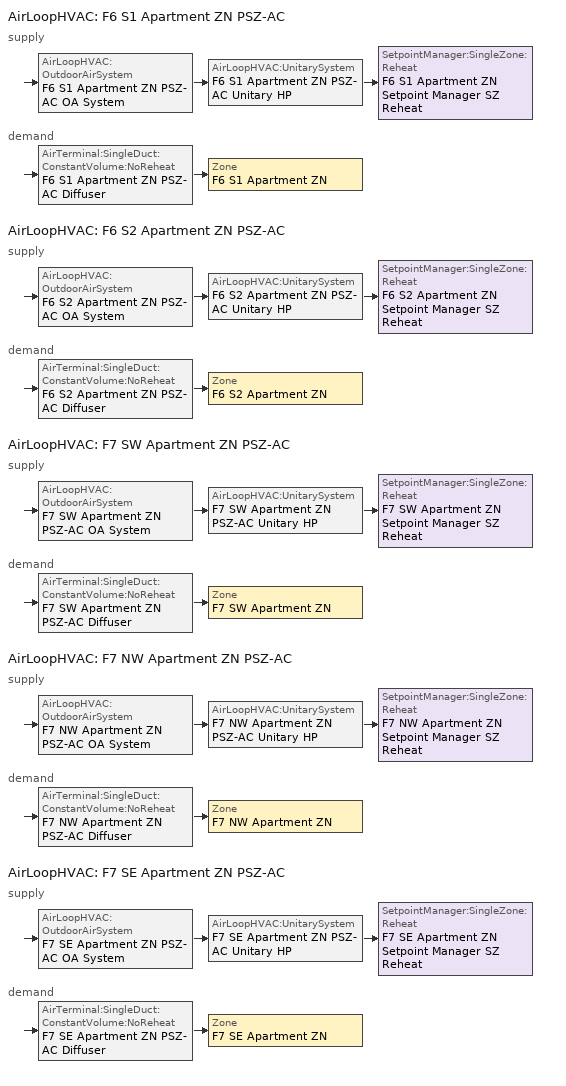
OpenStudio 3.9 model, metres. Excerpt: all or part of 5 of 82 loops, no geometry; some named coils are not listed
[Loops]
AirLoopHVAC 'F6 S1 Apartment ZN PSZ-AC'
 supply: AirLoopHVAC:OutdoorAirSystem 'F6 S1 Apartment ZN PSZ-AC OA System' > AirLoopHVAC:UnitarySystem 'F6 S1 Apartment ZN PSZ-AC Unitary HP' > SetpointManager:SingleZone:Reheat 'F6 S1 Apartment ZN Setpoint Manager SZ Reheat'
 demand: AirTerminal:SingleDuct:ConstantVolume:NoReheat 'F6 S1 Apartment ZN PSZ-AC Diffuser' > Zone 'F6 S1 Apartment ZN'
AirLoopHVAC 'F6 S2 Apartment ZN PSZ-AC'
 supply: AirLoopHVAC:OutdoorAirSystem 'F6 S2 Apartment ZN PSZ-AC OA System' > AirLoopHVAC:UnitarySystem 'F6 S2 Apartment ZN PSZ-AC Unitary HP' > SetpointManager:SingleZone:Reheat 'F6 S2 Apartment ZN Setpoint Manager SZ Reheat'
 demand: AirTerminal:SingleDuct:ConstantVolume:NoReheat 'F6 S2 Apartment ZN PSZ-AC Diffuser' > Zone 'F6 S2 Apartment ZN'
AirLoopHVAC 'F7 SW Apartment ZN PSZ-AC'
 supply: AirLoopHVAC:OutdoorAirSystem 'F7 SW Apartment ZN PSZ-AC OA System' > AirLoopHVAC:UnitarySystem 'F7 SW Apartment ZN PSZ-AC Unitary HP' > SetpointManager:SingleZone:Reheat 'F7 SW Apartment ZN Setpoint Manager SZ Reheat'
 demand: AirTerminal:SingleDuct:ConstantVolume:NoReheat 'F7 SW Apartment ZN PSZ-AC Diffuser' > Zone 'F7 SW Apartment ZN'
AirLoopHVAC 'F7 NW Apartment ZN PSZ-AC'
 supply: AirLoopHVAC:OutdoorAirSystem 'F7 NW Apartment ZN PSZ-AC OA System' > AirLoopHVAC:UnitarySystem 'F7 NW Apartment ZN PSZ-AC Unitary HP' > SetpointManager:SingleZone:Reheat 'F7 NW Apartment ZN Setpoint Manager SZ Reheat'
 demand: AirTerminal:SingleDuct:ConstantVolume:NoReheat 'F7 NW Apartment ZN PSZ-AC Diffuser' > Zone 'F7 NW Apartment ZN'
AirLoopHVAC 'F7 SE Apartment ZN PSZ-AC'
 supply: AirLoopHVAC:OutdoorAirSystem 'F7 SE Apartment ZN PSZ-AC OA System' > AirLoopHVAC:UnitarySystem 'F7 SE Apartment ZN PSZ-AC Unitary HP' > SetpointManager:SingleZone:Reheat 'F7 SE Apartment ZN Setpoint Manager SZ Reheat'
 demand: AirTerminal:SingleDuct:ConstantVolume:NoReheat 'F7 SE Apartment ZN PSZ-AC Diffuser' > Zone 'F7 SE Apartment ZN'
[Sizing:Zone] Zone Cooling Design Supply Air Temperature Input Method=SupplyAirTemperature; Zone Cooling Design Supply Air Temperature {C}=12.7778; Zone Cooling Design Supply Air Temperature Difference {deltaC}=11.11; Zone Heating Design Supply Air Temperature Input Method=SupplyAirTemperature; Zone Heating Design Supply Air Temperature {C}=50; Zone Heating Design Supply Air Temperature Difference {deltaC}=11.11; Zone Cooling Design Supply Air Humidity Ratio {kg-H2O/kg-air}=0.0085; Zone Heating Design Supply Air Humidity Ratio {kg-H2O/kg-air}=0.008; Cooling Design Air Flow Method=DesignDay; Heating Design Air Flow Method=DesignDay; Heating Maximum Air Flow Fraction=1; Account for Dedicated Outdoor Air System=No; Dedicated Outdoor Air System Control Strategy=NeutralSupplyAir; Dedicated Outdoor Air Low Setpoint Temperature for Design {C}=autosize; Dedicated Outdoor Air High Setpoint Temperature for Design {C}=autosize; Zone Load Sizing Method=Sensible Load Only No Latent Load; Zone Latent Cooling Design Supply Air Humidity Ratio Input Method=HumidityRatioDifference; Zone Cooling Design Supply Air Humidity Ratio Difference {kgWater/kgDryAir}=0.005; Zone Latent Heating Design Supply Air Humidity Ratio Input Method=HumidityRatioDifference; Zone Humidification Design Supply Air Humidity Ratio Difference {kgWater/kgDryAir}=0.005; Sizing Option=Coincident
F6 S1 Apartment ZN; F6 S2 Apartment ZN; F7 NW Apartment ZN; F7 SE Apartment ZN; F7 SW Apartment ZN
[Zone equipment]
F6 S1 Apartment ZN: F6 S1 Apartment ZN PSZ-AC Diffuser, F6 S1 Apartment ZN ERV
F6 S2 Apartment ZN: F6 S2 Apartment ZN PSZ-AC Diffuser, F6 S2 Apartment ZN ERV
F7 NW Apartment ZN: F7 NW Apartment ZN PSZ-AC Diffuser, F7 NW Apartment ZN ERV
F7 SE Apartment ZN: F7 SE Apartment ZN PSZ-AC Diffuser, F7 SE Apartment ZN ERV
F7 SW Apartment ZN: F7 SW Apartment ZN PSZ-AC Diffuser, F7 SW Apartment ZN ERV
[AirLoopHVAC] Availability Schedule=Always On; Design Supply Air Flow Rate {m3/s}=autosize; Design Return Air Flow Fraction of Supply Air Flow=1
F6 S1 Apartment ZN PSZ-AC; F6 S2 Apartment ZN PSZ-AC; F7 SW Apartment ZN PSZ-AC; F7 NW Apartment ZN PSZ-AC; F7 SE Apartment ZN PSZ-AC
[Sizing:System] Type of Load to Size On=Sensible; Design Outdoor Air Flow Rate {m3/s}=Autosize; Central Heating Maximum System Air Flow Ratio=1; Preheat Design Temperature {C}=7.22222; Preheat Design Humidity Ratio {kg-H2O/kg-Air}=0.008; Precool Design Temperature {C}=12.7778; Precool Design Humidity Ratio {kg-H2O/kg-Air}=0.008; Central Cooling Design Supply Air Temperature {C}=12.7778; Central Heating Design Supply Air Temperature {C}=50; Sizing Option=Coincident; 100% Outdoor Air in Cooling=No; 100% Outdoor Air in Heating=No; Central Cooling Design Supply Air Humidity Ratio {kg-H2O/kg-Air}=0.0085; Central Heating Design Supply Air Humidity Ratio {kg-H2O/kg-Air}=0.008; Cooling Design Air Flow Method=DesignDay; Heating Design Air Flow Method=DesignDay; System Outdoor Air Method=ZoneSum; Zone Maximum Outdoor Air Fraction=1; Cooling Supply Air Flow Rate Per Floor Area {m3/s-m2}=0.00996765; Cooling Fraction of Autosized Cooling Supply Air Flow Rate=1; Cooling Supply Air Flow Rate Per Unit Cooling Capacity {m3/s-W}=3.94755e-05; Heating Supply Air Flow Rate Per Floor Area {m3/s-m2}=0.00996765; Heating Fraction of Autosized Heating Supply Air Flow Rate=1; Heating Fraction of Autosized Cooling Supply Air Flow Rate=1; Heating Supply Air Flow Rate Per Unit Heating Capacity {m3/s-W}=3.15882e-05; Cooling Design Capacity Method=CoolingDesignCapacity; Cooling Design Capacity {W}=autosize; Cooling Design Capacity Per Floor Area {W/m2}=234.7; Fraction of Autosized Cooling Design Capacity=1; Heating Design Capacity Method=HeatingDesignCapacity; Heating Design Capacity {W}=autosize; Heating Design Capacity Per Floor Area {W/m2}=157; Fraction of Autosized Heating Design Capacity=1; Central Cooling Capacity Control Method=OnOff; Occupant Diversity=autosize
F6 S1 Apartment ZN PSZ-AC; F6 S2 Apartment ZN PSZ-AC; F7 SW Apartment ZN PSZ-AC; F7 NW Apartment ZN PSZ-AC; F7 SE Apartment ZN PSZ-AC
[SetpointManager:SingleZone:Reheat] Minimum Supply Air Temperature {C}=12.7778; Maximum Supply Air Temperature {C}=50
Name | Control Zone | Setpoint Node or NodeList
F6 S1 Apartment ZN Setpoint Manager SZ Reheat | F6 S1 Apartment ZN | F6 S1 Apartment ZN PSZ-AC Supply Outlet Node
F6 S2 Apartment ZN Setpoint Manager SZ Reheat | F6 S2 Apartment ZN | F6 S2 Apartment ZN PSZ-AC Supply Outlet Node
F7 SW Apartment ZN Setpoint Manager SZ Reheat | F7 SW Apartment ZN | F7 SW Apartment ZN PSZ-AC Supply Outlet Node
F7 NW Apartment ZN Setpoint Manager SZ Reheat | F7 NW Apartment ZN | F7 NW Apartment ZN PSZ-AC Supply Outlet Node
F7 SE Apartment ZN Setpoint Manager SZ Reheat | F7 SE Apartment ZN | F7 SE Apartment ZN PSZ-AC Supply Outlet Node
[Coil:Heating:Electric] Availability Schedule=Always On Discrete; Efficiency=1
F6 S1 Apartment ZN PSZ-AC Electric Backup Htg Coil; F6 S2 Apartment ZN PSZ-AC Electric Backup Htg Coil; F7 SW Apartment ZN PSZ-AC Electric Backup Htg Coil; F7 NW Apartment ZN PSZ-AC Electric Backup Htg Coil; F7 SE Apartment ZN PSZ-AC Electric Backup Htg Coil
[Fan:OnOff] Availability Schedule=Always On Discrete; Maximum Flow Rate {m3/s}=autosize; Motor In Airstream Fraction=1
Name | Fan Total Efficiency | Pressure Rise {Pa} | Motor Efficiency | Fan Power Ratio Function of Speed Ratio Curve | Fan Efficiency Ratio Function of Speed Ratio Curve
F6 S1 Apartment ZN PSZ-AC Fan | 0.53625 | 622.722 | 0.825 | Fan On Off Power Curve 45 | Fan On Off Efficiency Curve 45
F6 S2 Apartment ZN PSZ-AC Fan | 0.53625 | 622.722 | 0.825 | Fan On Off Power Curve 46 | Fan On Off Efficiency Curve 46
F7 SW Apartment ZN PSZ-AC Fan | 0.53625 | 622.722 | 0.825 | Fan On Off Power Curve 47 | Fan On Off Efficiency Curve 47
F7 NW Apartment ZN PSZ-AC Fan | 0.53625 | 622.722 | 0.825 | Fan On Off Power Curve 48 | Fan On Off Efficiency Curve 48
F7 SE Apartment ZN PSZ-AC Fan | 0.53625 | 622.722 | 0.825 | Fan On Off Power Curve 49 | Fan On Off Efficiency Curve 49
F7 NW Apartment ZN ERV Supply Fan | 0.303158 | 270.648 | 0.48 | Fan On Off Power Curve 171 | Fan On Off Efficiency Curve 171
F7 NW Apartment ZN ERV Exhaust Fan | 0.303158 | 270.648 | 0.48 | Fan On Off Power Curve 172 | Fan On Off Efficiency Curve 172
F7 SE Apartment ZN ERV Supply Fan | 0.303158 | 270.648 | 0.48 | Fan On Off Power Curve 192 | Fan On Off Efficiency Curve 192
F7 SE Apartment ZN ERV Exhaust Fan | 0.303158 | 270.648 | 0.48 | Fan On Off Power Curve 193 | Fan On Off Efficiency Curve 193
F6 S1 Apartment ZN ERV Supply Fan | 0.303158 | 270.648 | 0.48 | Fan On Off Power Curve 205 | Fan On Off Efficiency Curve 205
F6 S1 Apartment ZN ERV Exhaust Fan | 0.303158 | 270.648 | 0.48 | Fan On Off Power Curve 206 | Fan On Off Efficiency Curve 206
F7 SW Apartment ZN ERV Supply Fan | 0.303158 | 270.648 | 0.48 | Fan On Off Power Curve 209 | Fan On Off Efficiency Curve 209
F7 SW Apartment ZN ERV Exhaust Fan | 0.303158 | 270.648 | 0.48 | Fan On Off Power Curve 210 | Fan On Off Efficiency Curve 210
F6 S2 Apartment ZN ERV Supply Fan | 0.303158 | 270.648 | 0.48 | Fan On Off Power Curve 213 | Fan On Off Efficiency Curve 213
F6 S2 Apartment ZN ERV Exhaust Fan | 0.303158 | 270.648 | 0.48 | Fan On Off Power Curve 214 | Fan On Off Efficiency Curve 214
[AirLoopHVAC:UnitarySystem] Control Type=Load; Dehumidification Control Type=None; Availability Schedule=Always On; Fan Placement=BlowThrough; Supply Air Fan Operating Mode Schedule=Always Off Discrete; DX Heating Coil Sizing Ratio=1; Use DOAS DX Cooling Coil=No; DOAS DX Cooling Coil Leaving Minimum Air Temperature {C}=2; Latent Load Control=SensibleOnlyLoadControl; Supply Air Flow Rate Method During Cooling Operation=SupplyAirFlowRate; Supply Air Flow Rate During Cooling Operation {m3/s}=Autosize; Supply Air Flow Rate Method During Heating Operation=SupplyAirFlowRate; Supply Air Flow Rate During Heating Operation {m3/s}=Autosize; Supply Air Flow Rate Method When No Cooling or Heating is Required=SupplyAirFlowRate; Supply Air Flow Rate When No Cooling or Heating is Required {m3/s}=Autosize; No Load Supply Air Flow Rate Control Set To Low Speed=Yes; Maximum Supply Air Temperature {C}=50; Maximum Outdoor Dry-Bulb Temperature for Supplemental Heater Operation {C}=4.44444; Ancilliary On-Cycle Electric Power {W}=0; Ancilliary Off-Cycle Electric Power {W}=0
Name | Controlling Zone or Thermostat Location | Supply Fan | Heating Coil | Cooling Coil | Supplemental Heating Coil
F6 S1 Apartment ZN PSZ-AC Unitary HP | F6 S1 Apartment ZN | F6 S1 Apartment ZN PSZ-AC Fan | F6 S1 Apartment ZN PSZ-AC Water-to-Air HP Htg Coil 12 Clg kBtu/hr 4.3COPH | F6 S1 Apartment ZN PSZ-AC Water-to-Air HP Clg Coil 12kBtu/hr 12.2EER | F6 S1 Apartment ZN PSZ-AC Electric Backup Htg Coil
F6 S2 Apartment ZN PSZ-AC Unitary HP | F6 S2 Apartment ZN | F6 S2 Apartment ZN PSZ-AC Fan | F6 S2 Apartment ZN PSZ-AC Water-to-Air HP Htg Coil 12 Clg kBtu/hr 4.3COPH | F6 S2 Apartment ZN PSZ-AC Water-to-Air HP Clg Coil 12kBtu/hr 12.2EER | F6 S2 Apartment ZN PSZ-AC Electric Backup Htg Coil
F7 SW Apartment ZN PSZ-AC Unitary HP | F7 SW Apartment ZN | F7 SW Apartment ZN PSZ-AC Fan | F7 SW Apartment ZN PSZ-AC Water-to-Air HP Htg Coil 17 Clg kBtu/hr 4.3COPH | F7 SW Apartment ZN PSZ-AC Water-to-Air HP Clg Coil 17kBtu/hr 12.2EER | F7 SW Apartment ZN PSZ-AC Electric Backup Htg Coil
F7 NW Apartment ZN PSZ-AC Unitary HP | F7 NW Apartment ZN | F7 NW Apartment ZN PSZ-AC Fan | F7 NW Apartment ZN PSZ-AC Water-to-Air HP Htg Coil 16 Clg kBtu/hr 4.3COPH | F7 NW Apartment ZN PSZ-AC Water-to-Air HP Clg Coil 16kBtu/hr 12.2EER | F7 NW Apartment ZN PSZ-AC Electric Backup Htg Coil
F7 SE Apartment ZN PSZ-AC Unitary HP | F7 SE Apartment ZN | F7 SE Apartment ZN PSZ-AC Fan | F7 SE Apartment ZN PSZ-AC Water-to-Air HP Htg Coil 15 Clg kBtu/hr 4.3COPH | F7 SE Apartment ZN PSZ-AC Water-to-Air HP Clg Coil 15kBtu/hr 12.2EER | F7 SE Apartment ZN PSZ-AC Electric Backup Htg Coil
[Controller:OutdoorAir] Minimum Outdoor Air Flow Rate {m3/s}=autosize; Maximum Outdoor Air Flow Rate {m3/s}=Autosize; Economizer Control Type=NoEconomizer; Economizer Control Action Type=ModulateFlow; Economizer Maximum Limit Dry-Bulb Temperature {C}=28; Economizer Maximum Limit Enthalpy {J/kg}=64000; Lockout Type=LockoutWithHeating; Minimum Limit Type=FixedMinimum; Minimum Outdoor Air Schedule=Always Off Discrete; High Humidity Control=No; High Humidity Outdoor Air Flow Ratio=1; Control High Indoor Humidity Based on Outdoor Humidity Ratio=Yes; Heat Recovery Bypass Control Type=BypassWhenOAFlowGreaterThanMinimum; Economizer Operation Staging=InterlockedWithMechanicalCooling
Name | Controller Mechanical Ventilation
F6 S1 Apartment ZN PSZ-AC OA System Controller | Controller Mechanical Ventilation 46
F6 S2 Apartment ZN PSZ-AC OA System Controller | Controller Mechanical Ventilation 47
F7 SW Apartment ZN PSZ-AC OA System Controller | Controller Mechanical Ventilation 48
F7 NW Apartment ZN PSZ-AC OA System Controller | Controller Mechanical Ventilation 49
F7 SE Apartment ZN PSZ-AC OA System Controller | Controller Mechanical Ventilation 50
[Controller:MechanicalVentilation] Availability Schedule=Always On Discrete
Controller Mechanical Ventilation 46; Controller Mechanical Ventilation 47; Controller Mechanical Ventilation 48; Controller Mechanical Ventilation 49; Controller Mechanical Ventilation 50
[AirLoopHVAC:OutdoorAirSystem]
Name | Controller
F6 S1 Apartment ZN PSZ-AC OA System | F6 S1 Apartment ZN PSZ-AC OA System Controller
F6 S2 Apartment ZN PSZ-AC OA System | F6 S2 Apartment ZN PSZ-AC OA System Controller
F7 SW Apartment ZN PSZ-AC OA System | F7 SW Apartment ZN PSZ-AC OA System Controller
F7 NW Apartment ZN PSZ-AC OA System | F7 NW Apartment ZN PSZ-AC OA System Controller
F7 SE Apartment ZN PSZ-AC OA System | F7 SE Apartment ZN PSZ-AC OA System Controller
[AirTerminal:SingleDuct:ConstantVolume:NoReheat] Availability Schedule=Always On Discrete; Maximum Air Flow Rate {m3/s}=AutoSize
F6 S1 Apartment ZN PSZ-AC Diffuser; F6 S2 Apartment ZN PSZ-AC Diffuser; F7 SW Apartment ZN PSZ-AC Diffuser; F7 NW Apartment ZN PSZ-AC Diffuser; F7 SE Apartment ZN PSZ-AC Diffuser
[HeatExchanger:AirToAir:SensibleAndLatent] Availability Schedule=Always On - No Design Day; Nominal Supply Air Flow Rate {m3/s}=autosize; Sensible Effectiveness at 100% Heating Air Flow=0.666088; Latent Effectiveness at 100% Heating Air Flow=0.451; Sensible Effectiveness at 100% Cooling Air Flow=0.661335; Latent Effectiveness at 100% Cooling Air Flow=0.406735; Nominal Electric Power {W}=0; Supply Air Outlet Temperature Control=No; Heat Exchanger Type=Rotary; Frost Control Type=ExhaustOnly; Threshold Temperature {C}=-23.3; Initial Defrost Time Fraction=0.167; Rate of Defrost Time Fraction Increase {1/K}=1.44; Economizer Lockout=No
Name | Sensible Effectiveness of Heating Air Flow Curve | Latent Effectiveness of Heating Air Flow Curve | Sensible Effectiveness of Cooling Air Flow Curve | Latent Effectiveness of Cooling Air Flow Curve
F7 NW Apartment ZN ERV HX | F7 NW Apartment ZN ERV HX_SensHeatEff 1 | F7 NW Apartment ZN ERV HX_LatHeatEff 1 | F7 NW Apartment ZN ERV HX_SensCoolEff 1 | F7 NW Apartment ZN ERV HX_LatCoolEff 1
F7 SE Apartment ZN ERV HX | F7 SE Apartment ZN ERV HX_SensHeatEff 1 | F7 SE Apartment ZN ERV HX_LatHeatEff 1 | F7 SE Apartment ZN ERV HX_SensCoolEff 1 | F7 SE Apartment ZN ERV HX_LatCoolEff 1
F6 S1 Apartment ZN ERV HX | F6 S1 Apartment ZN ERV HX_SensHeatEff 1 | F6 S1 Apartment ZN ERV HX_LatHeatEff 1 | F6 S1 Apartment ZN ERV HX_SensCoolEff 1 | F6 S1 Apartment ZN ERV HX_LatCoolEff 1
F7 SW Apartment ZN ERV HX | F7 SW Apartment ZN ERV HX_SensHeatEff 1 | F7 SW Apartment ZN ERV HX_LatHeatEff 1 | F7 SW Apartment ZN ERV HX_SensCoolEff 1 | F7 SW Apartment ZN ERV HX_LatCoolEff 1
F6 S2 Apartment ZN ERV HX | F6 S2 Apartment ZN ERV HX_SensHeatEff 1 | F6 S2 Apartment ZN ERV HX_LatHeatEff 1 | F6 S2 Apartment ZN ERV HX_SensCoolEff 1 | F6 S2 Apartment ZN ERV HX_LatCoolEff 1
[ZoneHVAC:EnergyRecoveryVentilator:Controller] Exhaust Air Temperature Limit=NoExhaustAirTemperatureLimit; Exhaust Air Enthalpy Limit=NoExhaustAirEnthalpyLimit; High Humidity Control Flag=No; High Humidity Outdoor Air Flow Ratio=1; Control High Indoor Humidity Based on Outdoor Humidity Ratio=No
F7 NW Apartment ZN ERV Controller; F7 SE Apartment ZN ERV Controller; F6 S1 Apartment ZN ERV Controller; F7 SW Apartment ZN ERV Controller; F6 S2 Apartment ZN ERV Controller
[ZoneHVAC:EnergyRecoveryVentilator] Availability Schedule=Always On Discrete; Supply Air Flow Rate {m3/s}=autosize; Exhaust Air Flow Rate {m3/s}=autosize; Ventilation Rate per Unit Floor Area {m3/s-m2}=0.000294102; Ventilation Rate per Occupant {m3/s-person}=0
Name | Heat Exchanger | Supply Air Fan | Exhaust Air Fan | Controller
F7 NW Apartment ZN ERV | F7 NW Apartment ZN ERV HX | F7 NW Apartment ZN ERV Supply Fan | F7 NW Apartment ZN ERV Exhaust Fan | F7 NW Apartment ZN ERV Controller
F7 SE Apartment ZN ERV | F7 SE Apartment ZN ERV HX | F7 SE Apartment ZN ERV Supply Fan | F7 SE Apartment ZN ERV Exhaust Fan | F7 SE Apartment ZN ERV Controller
F6 S1 Apartment ZN ERV | F6 S1 Apartment ZN ERV HX | F6 S1 Apartment ZN ERV Supply Fan | F6 S1 Apartment ZN ERV Exhaust Fan | F6 S1 Apartment ZN ERV Controller
F7 SW Apartment ZN ERV | F7 SW Apartment ZN ERV HX | F7 SW Apartment ZN ERV Supply Fan | F7 SW Apartment ZN ERV Exhaust Fan | F7 SW Apartment ZN ERV Controller
F6 S2 Apartment ZN ERV | F6 S2 Apartment ZN ERV HX | F6 S2 Apartment ZN ERV Supply Fan | F6 S2 Apartment ZN ERV Exhaust Fan | F6 S2 Apartment ZN ERV Controller
[Schedule:Constant]
Name | Value
Always On Discrete | 1
Always Off Discrete | 0
[Schedule:Ruleset]
Name | Default Day Schedule | Summer Design Day Schedule | Winter Design Day Schedule
Always On | Always On Default
Always On - No Design Day | Always On - No Design Day Default | Always On - No Design Day Summer Design Day | Always On - No Design Day Winter Design Day
[Schedule:Day]
Always On Default; Always On - No Design Day Default: No, 24, 0, 1
Always On - No Design Day Winter Design Day; Always On - No Design Day Summer Design Day: No, 24, 0, 0
[Curve:Exponent] Coefficient1 Constant=1; Coefficient2 Constant=0; Coefficient3 Constant=0; Minimum Value of x=0; Maximum Value of x=1
Fan On Off Power Curve 45; Fan On Off Power Curve 46; Fan On Off Power Curve 47; Fan On Off Power Curve 48; Fan On Off Power Curve 49; Fan On Off Power Curve 171; Fan On Off Power Curve 172; Fan On Off Power Curve 192; Fan On Off Power Curve 193; Fan On Off Power Curve 205; Fan On Off Power Curve 206; Fan On Off Power Curve 209; Fan On Off Power Curve 210; Fan On Off Power Curve 213; Fan On Off Power Curve 214
[Curve:Cubic] Coefficient1 Constant=1; Coefficient2 x=0; Coefficient3 x**2=0; Coefficient4 x**3=0; Minimum Value of x=0; Maximum Value of x=1
Fan On Off Efficiency Curve 45; Fan On Off Efficiency Curve 46; Fan On Off Efficiency Curve 47; Fan On Off Efficiency Curve 48; Fan On Off Efficiency Curve 49; Fan On Off Efficiency Curve 171; Fan On Off Efficiency Curve 172; Fan On Off Efficiency Curve 192; Fan On Off Efficiency Curve 193; Fan On Off Efficiency Curve 205; Fan On Off Efficiency Curve 206; Fan On Off Efficiency Curve 209; Fan On Off Efficiency Curve 210; Fan On Off Efficiency Curve 213; Fan On Off Efficiency Curve 214
[Table:Lookup]
F7 NW Apartment ZN ERV HX_SensHeatEff 1; F7 SE Apartment ZN ERV HX_SensHeatEff 1; F6 S1 Apartment ZN ERV HX_SensHeatEff 1; F7 SW Apartment ZN ERV HX_SensHeatEff 1; F6 S2 Apartment ZN ERV HX_SensHeatEff 1: DivisorOnly, 0.666088, 0, 10, Dimensionless, 0.699592, 0.666088
F7 NW Apartment ZN ERV HX_LatHeatEff 1; F7 SE Apartment ZN ERV HX_LatHeatEff 1; F6 S1 Apartment ZN ERV HX_LatHeatEff 1; F7 SW Apartment ZN ERV HX_LatHeatEff 1; F6 S2 Apartment ZN ERV HX_LatHeatEff 1: DivisorOnly, 0.451, 0, 10, Dimensionless, 0.49743, 0.451
F7 NW Apartment ZN ERV HX_SensCoolEff 1; F7 SE Apartment ZN ERV HX_SensCoolEff 1; F6 S1 Apartment ZN ERV HX_SensCoolEff 1; F7 SW Apartment ZN ERV HX_SensCoolEff 1; F6 S2 Apartment ZN ERV HX_SensCoolEff 1: DivisorOnly, 0.661335, 0, 10, Dimensionless, 0.6946, 0.661335
F7 NW Apartment ZN ERV HX_LatCoolEff 1; F7 SE Apartment ZN ERV HX_LatCoolEff 1; F6 S1 Apartment ZN ERV HX_LatCoolEff 1; F7 SW Apartment ZN ERV HX_LatCoolEff 1; F6 S2 Apartment ZN ERV HX_LatCoolEff 1: DivisorOnly, 0.406735, 0, 10, Dimensionless, 0.453916, 0.406735
